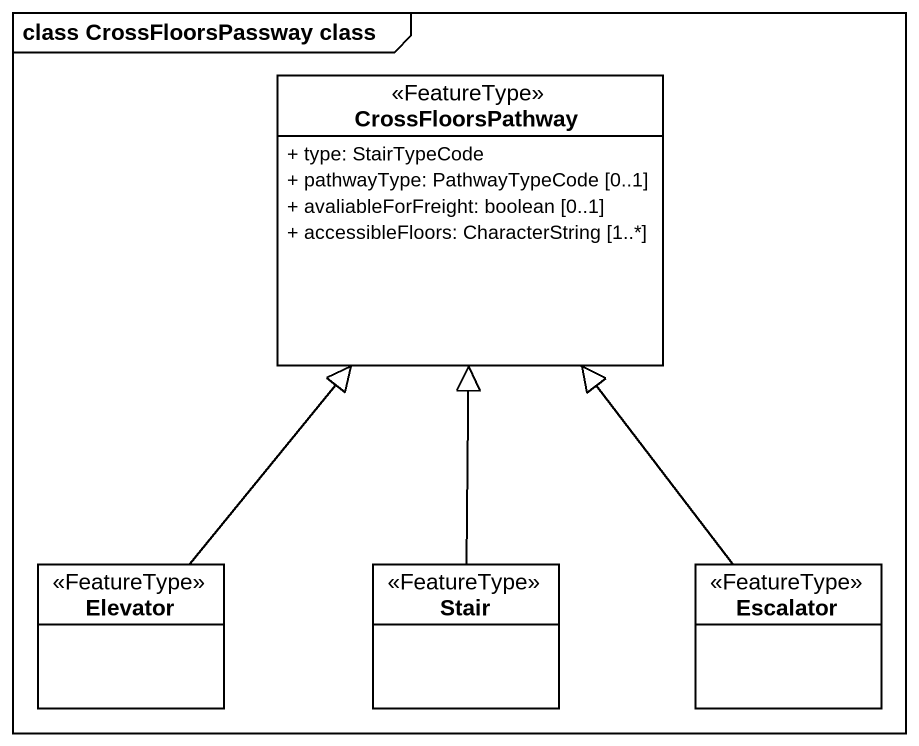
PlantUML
@startuml
mainframe class CrossFloorsPassway class
hide circle
hide empty members
skinparam classAttributeIconSize 0
class CrossFloorsPathway <<FeatureType>> #FFFFFF {
  + type: StairTypeCode
  + pathwayType: PathwayTypeCode [0..1]
  + avaliableForFreight: boolean [0..1]
  + accessibleFloors: CharacterString [1..*]
}
class Elevator <<FeatureType>> #FFFFFF
class Stair <<FeatureType>> #FFFFFF
class Escalator <<FeatureType>> #FFFFFF
Elevator -up-|> CrossFloorsPathway
Stair -up-|> CrossFloorsPathway
Escalator -up-|> CrossFloorsPathway
@enduml
